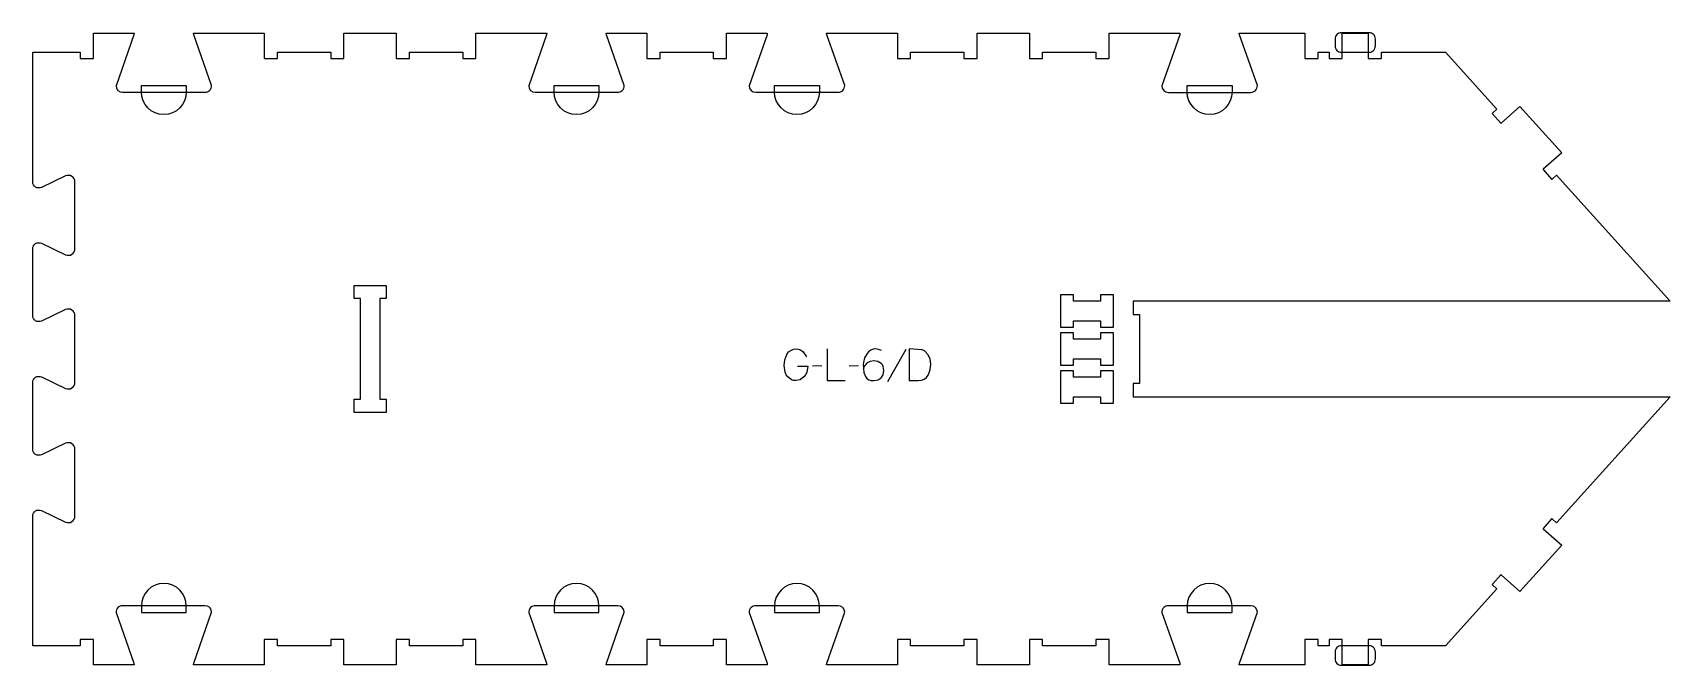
# Model space of a CAD drawing. Header units: millimetres. Extents: x -710 to 842, y -300 to 300.
import ezdxf

# ---------------------------------------------------------------- set-up
doc = ezdxf.new("R2010")
doc.units = ezdxf.units.MM
for name, color, linetype, true_color in [('1_ANYTOOL_1MMDEEP_LABELS_S', 2, 'Continuous', 0xffff00), ('3_ANYTOOL_CUTTHROUGH_INSID', 4, 'Continuous', 0x00ffff), ('4_ANYTOOL_CUTTHROUGH_OUTSI', 5, 'Continuous', 0x0000ff), ('5_ANYTOOL_HALF_MILL_9MM_IN', 3, 'Continuous', 0x00ff00)]:
    doc.layers.add(name, color=color, linetype=linetype, true_color=true_color)

msp = doc.modelspace()

# ---------------------------------------------------------------- linework, layer by layer
at = {"layer": '1_ANYTOOL_1MMDEEP_LABELS_S'}
for p, q in [((117.3, -0.5), (100.1, -31.2)), ((37.7, -16.1), (28.9, -16.2)), ((72.6, -16.1), (63.8, -16.2))]:
    msp.add_line(p, q, dxfattribs=at)
for points in [[(14.8, -16.2), (24.6, -16.2), (23.6, -22.2), (22.4, -24.5), (20.9, -26.5), (17.2, -29.1), (13.2, -30), (11.1, -29.8), (9.2, -29.2), (5.6, -26.5), (4.1, -24.5), (3, -22), (2.2, -15.5), (2.8, -10.2), (4.8, -5.1), (6.4, -2.8), (8.4, -1.3), (10.9, -0.3), (13.9, 0), (17.1, -0.6), (19.7, -2.3), (23.4, -7.4)], [(42.8, 0), (42.8, -30), (59.9, -30)], [(94.4, -1.5), (91.7, -0.4), (88.9, 0), (86.4, -0.3), (84.3, -1), (82.4, -2.3), (80.8, -4.2), (78.4, -8.4), (77.3, -12.9), (77, -14.7), (77.5, -22.2), (79.2, -26.2), (80.6, -27.9), (82.4, -29.1), (84.6, -29.8), (87.2, -30), (91.1, -29.3), (94.1, -27.4), (96.1, -24.4), (96.7, -20.5), (96, -16.6), (95.2, -15), (94.1, -13.7), (91, -11.9), (87.1, -11.3), (83.6, -11.8), (80.9, -13.2), (78.7, -15.6), (76.9, -18.8)]]:
    msp.add_lwpolyline(points, dxfattribs=at)
msp.add_lwpolyline([(120.7, 0), (120.7, -30), (129.2, -29.9), (132.3, -29.6), (134.9, -28.6), (136.9, -27.1), (138.5, -24.9), (140.5, -19.8), (141.1, -14.3), (140.5, -9.7), (138.6, -5.5), (135.1, -1.7), (133, -0.7)], close=True, dxfattribs=at)
at = {"layer": '3_ANYTOOL_CUTTHROUGH_INSID'}
for points in [[(-375, -60.2), (-405.5, -60.2), (-405.5, -47.7), (-399.5, -47.7), (-399.5, 47.8), (-405.5, 47.8), (-405.5, 60.3), (-375, 60.3), (-375, 47.8), (-381, 47.8), (-381, -47.7), (-375, -47.7)], [(314.4, 51.3), (301.9, 51.3), (301.9, 45.3), (276.4, 45.3), (276.4, 51.3), (263.9, 51.3), (263.9, 20.8), (276.4, 20.8), (276.4, 26.8), (301.9, 26.8), (301.9, 20.8), (314.4, 20.8)], [(314.4, 15.3), (301.9, 15.3), (301.9, 9.3), (276.4, 9.3), (276.4, 15.3), (263.9, 15.3), (263.9, -15.2), (276.4, -15.2), (276.4, -9.2), (301.9, -9.2), (301.9, -15.2), (314.4, -15.2)], [(314.4, -20.7), (301.9, -20.7), (301.9, -26.7), (276.4, -26.7), (276.4, -20.7), (263.9, -20.7), (263.9, -51.2), (276.4, -51.2), (276.4, -45.3), (301.9, -45.3), (301.9, -51.2), (314.4, -51.2)]]:
    msp.add_lwpolyline(points, close=True, dxfattribs=at)
at = {"layer": '4_ANYTOOL_CUTTHROUGH_OUTSI'}
msp.add_lwpolyline([(-557.7, -299.3), (-557.4, -297.9), (-540.5, -249.5), (-541, -247.2), (-542.3, -245.1), (-544.5, -243.7), (-546.8, -243.3), (-624.8, -243.3, 0.419618), (-631, -249.6), (-614.1, -297.9), (-613.9, -299.3), (-652.5, -299.3), (-652.5, -275.5, 0.414214), (-652.7, -275.2), (-664.7, -275.2, 0.414214), (-665, -275.5), (-665, -281.3), (-710, -281.3), (-710, -158.4, -0.551268), (-701.7, -153.2), (-678.9, -164, 0.551268), (-670, -158.4), (-670, -95, 0.551268), (-678.9, -89.4), (-701.7, -100.2, -0.551268), (-710, -95), (-710, -31.7, -0.551268), (-701.7, -26.5), (-678.9, -37.3, 0.551268), (-670, -31.7), (-670, 31.7, 0.551268), (-678.9, 37.3), (-701.7, 26.5, -0.551268), (-710, 31.7), (-710, 95, -0.551268), (-701.7, 100.2), (-678.9, 89.4, 0.551268), (-670, 95), (-670, 158.4, 0.551268), (-678.9, 164), (-701.7, 153.2, -0.551268), (-710, 158.4), (-710, 281.3), (-665, 281.3), (-665, 275.5, 0.414214), (-664.7, 275.3), (-652.7, 275.3, 0.414214), (-652.5, 275.5), (-652.5, 299.2), (-613.9, 299.2), (-614.1, 297.9), (-631, 249.5), (-630.6, 247.2), (-629.2, 245.1), (-627.1, 243.7), (-624.8, 243.3), (-546.8, 243.3, 0.419618), (-540.5, 249.6), (-557.4, 297.9), (-557.7, 299.2), (-490.5, 299.2), (-490.5, 275.5, 0.414214), (-490.2, 275.3), (-478.2, 275.3, 0.414214), (-478, 275.5), (-478, 281.3), (-427.5, 281.3), (-427.5, 275.5, 0.414214), (-427.2, 275.3), (-415.2, 275.3, 0.414214), (-415, 275.5), (-415, 299.2), (-365.5, 299.2), (-365.5, 275.5, 0.414214), (-365.2, 275.3), (-353.2, 275.3, 0.414214), (-353, 275.5), (-353, 281.3), (-302.5, 281.3), (-302.5, 275.5, 0.414214), (-302.2, 275.3), (-290.2, 275.3, 0.414214), (-290, 275.5), (-290, 299.2), (-222.8, 299.2), (-223, 297.9), (-239.9, 249.5), (-239.5, 247.2), (-238.1, 245.1), (-236, 243.7), (-233.7, 243.3), (-155.7, 243.3, 0.419618), (-149.4, 249.6), (-166.3, 297.9), (-166.6, 299.2), (-128, 299.2), (-128, 275.5, 0.414214), (-127.7, 275.3), (-115.7, 275.3, 0.414214), (-115.5, 275.5), (-115.5, 281.3), (-65, 281.3), (-65, 275.5, 0.414214), (-64.7, 275.3), (-52.7, 275.3, 0.414214), (-52.5, 275.5), (-52.5, 299.2), (-13.9, 299.2), (-14.1, 297.9), (-31, 249.5), (-30.6, 247.2), (-29.2, 245.1), (-27.1, 243.7), (-24.8, 243.3), (53.2, 243.3, 0.419618), (59.5, 249.6), (42.6, 297.9), (42.3, 299.2), (109.5, 299.2), (109.5, 275.5, 0.414214), (109.8, 275.3), (121.8, 275.3, 0.414214), (122, 275.5), (122, 281.3), (172.5, 281.3), (172.5, 275.5, 0.414214), (172.8, 275.3), (184.8, 275.3, 0.414214), (185, 275.5), (185, 299.2), (234.5, 299.2), (234.5, 275.5, 0.414214), (234.8, 275.3), (246.8, 275.3, 0.414214), (247, 275.5), (247, 281.3), (297.5, 281.3), (297.5, 275.5, 0.414214), (297.8, 275.3), (309.8, 275.3, 0.414214), (310, 275.5), (310, 299.2), (377.2, 299.2), (377, 297.9), (360.1, 249.5), (360.5, 247.2), (361.9, 245.1), (364, 243.7), (366.3, 243.2), (444.3, 243.2, 0.419618), (450.6, 249.6), (433.7, 297.9), (433.4, 299.2), (495.6, 299.2), (495.6, 275.5, 0.414214), (495.9, 275.3), (507.9, 275.3, 0.414214), (508.1, 275.5), (508.1, 281.3), (518.6, 281.3), (518.6, 275.5, 0.414214), (518.9, 275.3), (530.9, 275.3, 0.414214), (531.1, 275.5), (531.1, 299.2), (555.6, 299.2), (555.6, 275.5, 0.414214), (555.9, 275.3), (567.9, 275.3, 0.414214), (568.1, 275.5), (568.1, 281.3), (629, 281.3), (677.6, 227.2), (673.3, 223.4, 0.414214), (673.3, 223), (681.3, 214.1, 0.414213), (681.7, 214.1), (699.3, 230), (739.2, 185.8), (721.4, 170.3), (721.4, 170.2), (721.4, 170.1), (721.5, 170), (729.5, 161.1, 0.414214), (729.9, 161.1), (734.1, 164.9), (841.9, 45.3), (333.1, 45.3, 0.414213), (332.9, 45), (332.9, 33, 0.414214), (333.1, 32.8), (338.9, 32.8), (338.9, -32.7), (333.1, -32.7, 0.414214), (332.9, -33), (332.9, -45, 0.414213), (333.1, -45.3), (841.9, -45.3), (734.1, -164.9), (729.9, -161.1, 0.414214), (729.5, -161.1), (721.5, -170), (721.4, -170.1), (721.4, -170.2), (721.4, -170.3), (739.2, -185.8), (699.3, -230), (681.7, -214.1, 0.414213), (681.3, -214.1), (673.3, -223, 0.414214), (673.3, -223.4), (677.6, -227.2), (629, -281.3), (568.1, -281.3), (568.1, -275.5, 0.414214), (567.9, -275.3), (555.9, -275.3, 0.414214), (555.6, -275.5), (555.6, -299.3), (531.1, -299.3), (531.1, -275.5, 0.414214), (530.9, -275.3), (518.9, -275.3, 0.414214), (518.6, -275.5), (518.6, -281.3), (508.1, -281.3), (508.1, -275.5, 0.414214), (507.9, -275.3), (495.9, -275.3, 0.414214), (495.6, -275.5), (495.6, -299.3), (433.4, -299.3), (433.7, -297.9), (450.6, -249.5), (450.1, -247.2), (448.7, -245.1), (446.6, -243.7), (444.3, -243.3), (366.3, -243.3, 0.419618), (360.1, -249.6), (377, -297.9), (377.2, -299.3), (310, -299.3), (310, -275.5, 0.414214), (309.8, -275.2), (297.8, -275.2, 0.414214), (297.5, -275.5), (297.5, -281.3), (247, -281.3), (247, -275.5, 0.414214), (246.8, -275.2), (234.8, -275.2, 0.414214), (234.5, -275.5), (234.5, -299.3), (185, -299.3), (185, -275.5, 0.414214), (184.8, -275.2), (172.8, -275.2, 0.414214), (172.5, -275.5), (172.5, -281.3), (122, -281.3), (122, -275.5, 0.414214), (121.8, -275.2), (109.8, -275.2, 0.414214), (109.5, -275.5), (109.5, -299.3), (42.3, -299.3), (42.6, -297.9), (59.5, -249.5), (59, -247.2), (57.7, -245.1), (55.5, -243.7), (53.2, -243.3), (-24.8, -243.3, 0.419618), (-31, -249.6), (-14.1, -297.9), (-13.9, -299.3), (-52.5, -299.3), (-52.5, -275.5, 0.414214), (-52.7, -275.2), (-64.7, -275.2, 0.414214), (-65, -275.5), (-65, -281.3), (-115.5, -281.3), (-115.5, -275.5, 0.414214), (-115.7, -275.2), (-127.7, -275.2, 0.414214), (-128, -275.5), (-128, -299.3), (-166.6, -299.3), (-166.3, -297.9), (-149.4, -249.5), (-149.9, -247.2), (-151.3, -245.1), (-153.4, -243.7), (-155.7, -243.3), (-233.7, -243.3, 0.419618), (-239.9, -249.6), (-223, -297.9), (-222.8, -299.3), (-290, -299.3), (-290, -275.5, 0.414214), (-290.2, -275.2), (-302.2, -275.2, 0.414214), (-302.5, -275.5), (-302.5, -281.3), (-353, -281.3), (-353, -275.5, 0.414214), (-353.2, -275.2), (-365.2, -275.2, 0.414214), (-365.5, -275.5), (-365.5, -299.3), (-415, -299.3), (-415, -275.5, 0.414214), (-415.2, -275.2), (-427.2, -275.2, 0.414214), (-427.5, -275.5), (-427.5, -281.3), (-478, -281.3), (-478, -275.5, 0.414214), (-478.2, -275.2), (-490.2, -275.2, 0.414214), (-490.5, -275.5), (-490.5, -299.3)], format="xyb", close=True, dxfattribs=at)
at = {"layer": '5_ANYTOOL_HALF_MILL_9MM_IN'}
for points in [[(530.2, 299.8, 0.414214), (524.2, 293.8), (524.2, 287.3, 0.414214), (530.2, 281.3), (556.5, 281.3, 0.414214), (562.5, 287.3), (562.5, 293.8, 0.414214), (556.5, 299.8)], [(-564.5, 243.5, -1), (-607, 243.5), (-607, 249.8), (-564.5, 249.8)], [(-173.4, 243.5, -1), (-215.9, 243.5), (-215.9, 249.8), (-173.4, 249.8)], [(35.5, 243.5, -1), (-7, 243.5), (-7, 249.8), (35.5, 249.8)], [(426.6, 243.5, -1), (384.1, 243.5), (384.1, 249.7), (426.6, 249.7)], [(-564.5, -243.5, 1), (-607, -243.5), (-607, -249.8), (-564.5, -249.8)], [(-173.4, -243.5, 1), (-215.9, -243.5), (-215.9, -249.8), (-173.4, -249.8)], [(35.5, -243.5, 1), (-7, -243.5), (-7, -249.8), (35.5, -249.8)], [(426.6, -243.5, 1), (384.1, -243.5), (384.1, -249.8), (426.6, -249.8)], [(530.2, -281.3, 0.414214), (524.2, -287.3), (524.2, -293.8, 0.414214), (530.2, -299.8), (556.5, -299.8, 0.414214), (562.5, -293.8), (562.5, -287.3, 0.414214), (556.5, -281.3)]]:
    msp.add_lwpolyline(points, format="xyb", close=True, dxfattribs=at)

doc.saveas('drawing.dxf')
